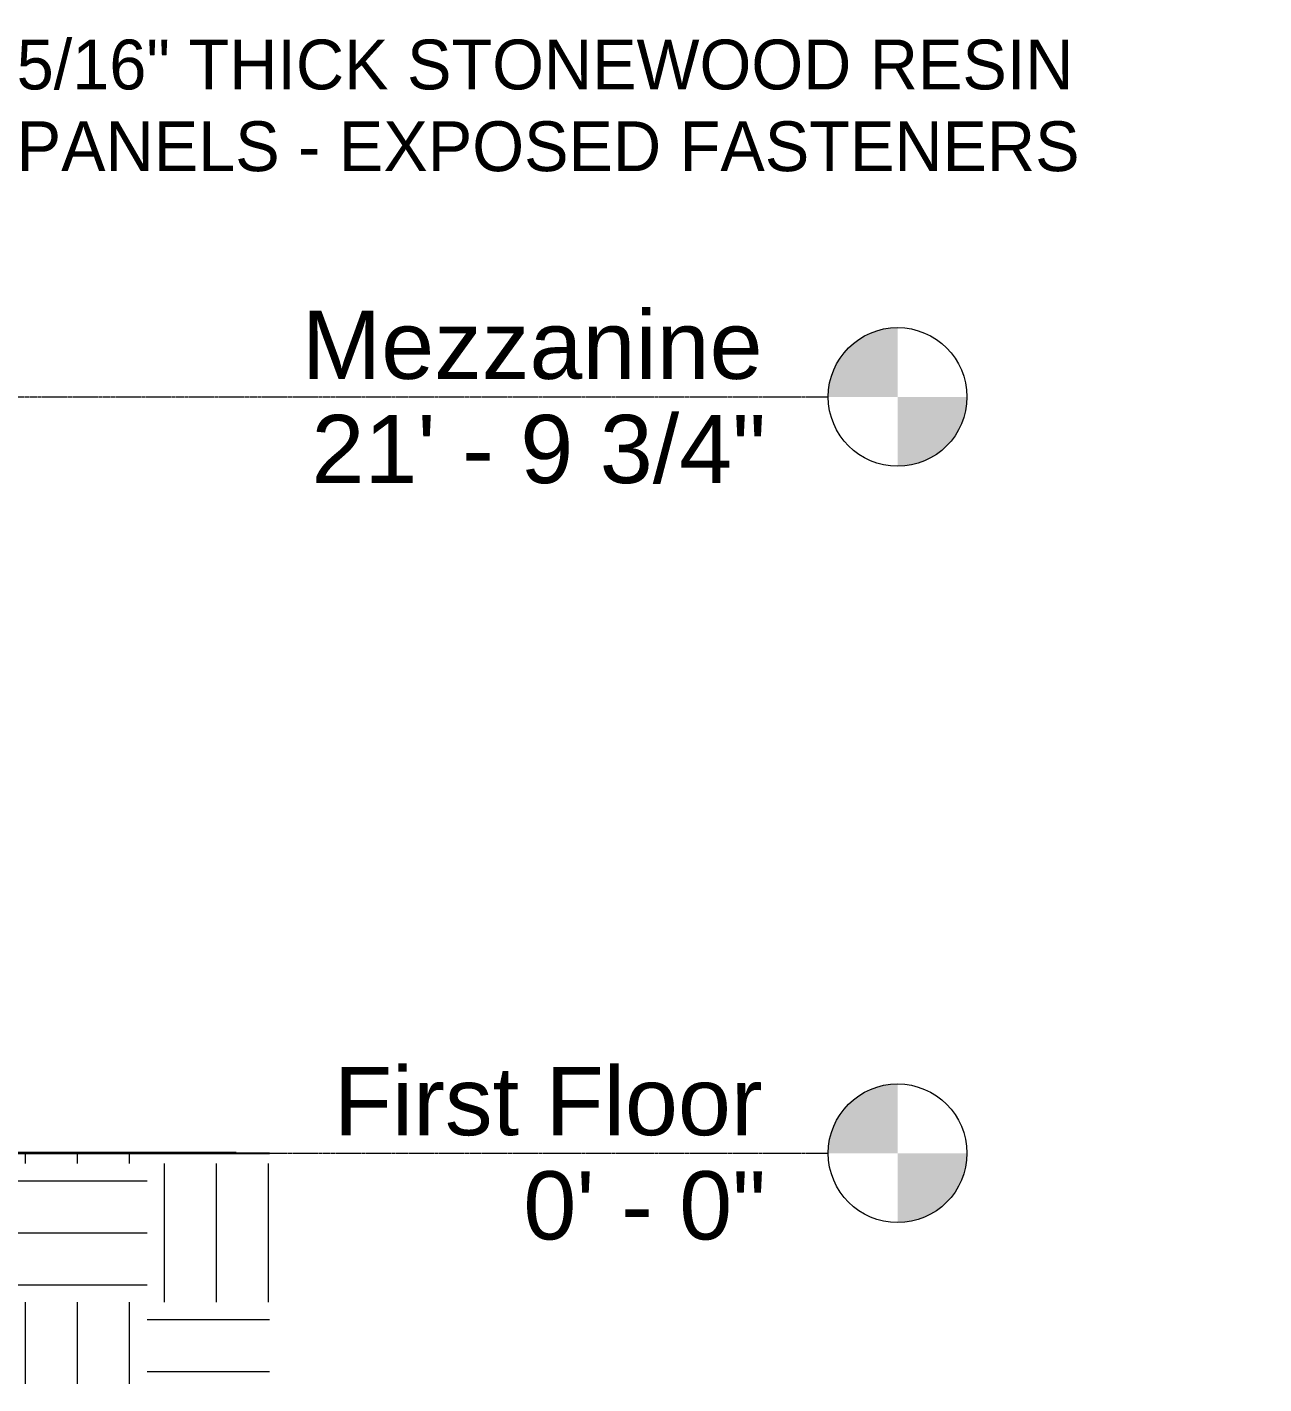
# Model space of a CAD drawing. Header units: inches. Extents: x 21380 to 98133, y -290 to 853.
# Drawn here: x 39584.3 to 40012.3, y -79.8 to 389.7 of the extents above; entities that cross this region are included whole.
import ezdxf

# ---------------------------------------------------------------- set-up
doc = ezdxf.new("R2010")
doc.units = ezdxf.units.IN
doc.header["$MEASUREMENT"] = 0
doc.linetypes.add('Grid Line 1_2_', pattern=[0.875, 0.5, -0.125, 0.125, -0.125])
for name, color, linetype, lineweight in [('A-ANNO-IDEN', 131, 'Continuous', 9), ('A-FLOR-LEVL', 51, 'Continuous', 9), ('C-TOPO', 7, 'Continuous', 9)]:
    doc.layers.add(name, color=color, linetype=linetype, lineweight=lineweight)
doc.styles.add('Arial', font='arial.ttf', dxfattribs={"height": 23.60479})
doc.styles.add('Century Gothic', font='GOTHIC.TTF', dxfattribs={"height": 17.245342})
pattern_1 = [(0, (-87574.236, 98.42), (48, 48), [48, -48]), (0, (-87574.236, 116.42), (48, 48), [48, -48]), (0, (-87574.236, 134.42), (48, 48), [48, -48]), (90, (-87568.236, 140.42), (-48, 48), [48, -48]), (90, (-87550.236, 140.42), (-48, 48), [48, -48]), (90, (-87532.236, 140.42), (-48, 48), [48, -48])]

# ---------------------------------------------------------------- blocks, each defined once
blk = doc.blocks.new('Level - Level Head - Circle-15001-Building Section - East_West looking South')
at = {"layer": 'A-FLOR-LEVL'}
h = blk.add_hatch(color=256, dxfattribs=at)
edge = h.paths.add_edge_path(flags=0)
edge.add_line((-21654.64, 0), (-21678.64, 0))
edge.add_arc((-21654.64, 0), 24, 90, 180, ccw=False)
edge.add_line((-21654.64, 24), (-21654.64, 0))
h = blk.add_hatch(color=256, dxfattribs=at)
edge = h.paths.add_edge_path(flags=0)
edge.add_line((-21654.64, -24), (-21654.64, 0))
edge.add_line((-21654.64, 0), (-21630.64, 0))
edge.add_arc((-21654.64, 0), 24, 270, 360, ccw=False)
blk.add_circle((-21654.64, 0), 24, dxfattribs=at)

msp = doc.modelspace()

# ---------------------------------------------------------------- hatches: boundary and pattern name
at = {"layer": 'C-TOPO'}
h = msp.add_hatch(dxfattribs=at)
h.set_pattern_fill('FP_40', color=256, style=0, pattern_type=2)
h.set_pattern_definition(pattern_1)
h.paths.add_polyline_path([(39556.93, -79.82), (39628.93, -79.82), (39628.93, 0), (39556.93, 0)], flags=0)
h = msp.add_hatch(dxfattribs=at)
h.set_pattern_fill('FP_40', color=256, style=0, pattern_type=2)
h.set_pattern_definition(pattern_1)
h.paths.add_polyline_path([(39668.15, -79.82), (39668.15, 0), (39628.93, 0), (39628.93, -79.82)], flags=0)

# ---------------------------------------------------------------- linework, layer by layer
at = {"layer": 'C-TOPO', "lineweight": 35}
for p, q in [((39587.95, 0), (39556.93, 0)), ((39628.93, 0), (39587.95, 0)), ((39668.15, 0), (39628.93, 0))]:
    msp.add_line(p, q, dxfattribs=at)
at = {"layer": 'C-TOPO'}
for p, q in [((39587.95, 0), (39556.93, 0)), ((39628.93, 0), (39587.95, 0)), ((39668.15, 0), (39628.93, 0))]:
    msp.add_line(p, q, dxfattribs=at)

# ---------------------------------------------------------------- block references
at = {"layer": 'A-FLOR-LEVL'}
for p in [(61540.17, 261.75), (61540.17, 0)]:
    msp.add_blockref('Level - Level Head - Circle-15001-Building Section - East_West looking South', p, dxfattribs=at)

# ---------------------------------------------------------------- texts
at = {"layer": 'A-ANNO-IDEN', "insert": (39580.71, 385.41), "char_height": 17.2453, "width": 427.248, "attachment_point": 1, "line_spacing_factor": 0.984117, "style": 'Century Gothic', "bg_fill": 3, "box_fill_scale": 1.25, "bg_fill_color": 0, "bg_fill_transparency": 0}
msp.add_mtext('5/16" THICK STONEWOOD RESIN\\PPANELS - EXPOSED FASTENERS', dxfattribs=at)
at = {"layer": 'A-FLOR-LEVL', "insert": (39838.83, 291.59), "char_height": 23.605, "width": 189.792, "attachment_point": 3, "line_spacing_factor": 0.938532, "style": 'Arial', "bg_fill": 3, "box_fill_scale": 1.25, "bg_fill_color": 0, "bg_fill_transparency": 0}
msp.add_mtext('Mezzanine', dxfattribs=at)

# ---------------------------------------------------------------- next in the draw order: texts
at = {"layer": 'A-FLOR-LEVL', "char_height": 23.6048, "attachment_point": 3, "line_spacing_factor": 0.938532, "style": 'Arial', "bg_fill": 3, "box_fill_scale": 1.25, "bg_fill_color": 0, "bg_fill_transparency": 0}
for s, insert, width in [('21\' - 9 3/4"', (39840.01, 255.52), 187.488), ('First Floor', (39838.83, 29.84), 176.256)]:
    msp.add_mtext(s, dxfattribs=dict(at, insert=insert, width=width))

# ---------------------------------------------------------------- next in the draw order: linework, layer by layer
at = {"layer": 'A-FLOR-LEVL', "linetype": 'Grid Line 1_2_'}
msp.add_line((34982.85, 261.75), (39861.53, 261.75), dxfattribs=at)

# ---------------------------------------------------------------- next in the draw order: texts
at = {"layer": 'A-FLOR-LEVL', "insert": (39840.01, -6.23), "char_height": 23.605, "width": 99.936, "attachment_point": 3, "line_spacing_factor": 0.938532, "style": 'Arial', "bg_fill": 3, "box_fill_scale": 1.25, "bg_fill_color": 0, "bg_fill_transparency": 0}
msp.add_mtext('0\' - 0"', dxfattribs=at)

# ---------------------------------------------------------------- next in the draw order: linework, layer by layer
at = {"layer": 'A-FLOR-LEVL', "linetype": 'Grid Line 1_2_'}
msp.add_line((34982.85, 0), (39861.53, 0), dxfattribs=at)

doc.saveas('drawing.dxf')
